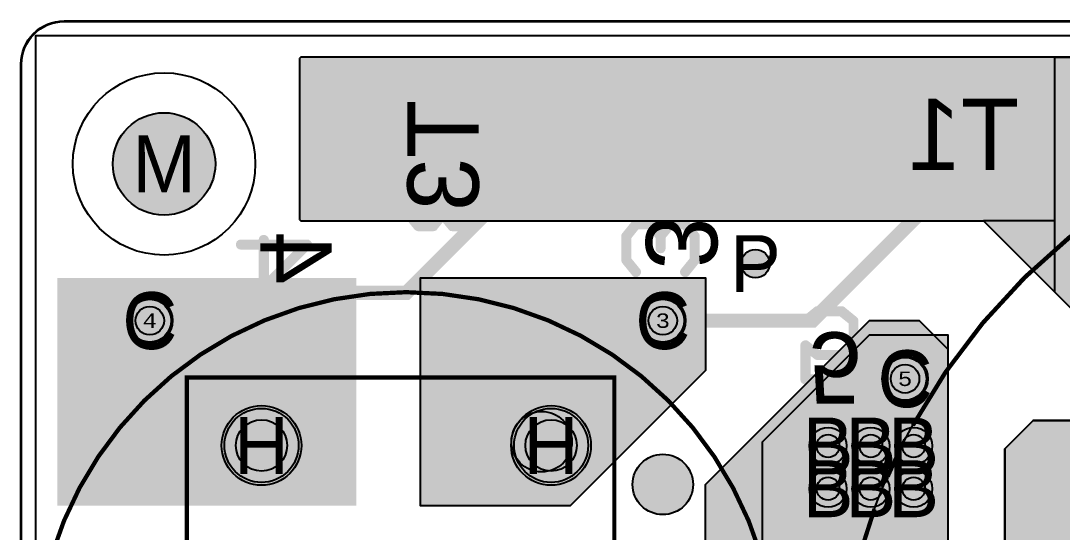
# Model space of a CAD drawing. Extents: x -18 to 179, y -60 to 172.
# Drawn here: x -0.03 to 36.51, y 152.07 to 170.03 of the extents above; entities that cross this region are included whole.
import ezdxf
from ezdxf.enums import TextEntityAlignment as Align

# ---------------------------------------------------------------- set-up
doc = ezdxf.new("R2010")
doc.units = 0
doc.header["$MEASUREMENT"] = 0
for name, color, linetype in [('ASSEMBLY_OUTLINES_BTM', 191, 'CONTINUOUS'), ('BOARD_OUTLINE', 10, 'CONTINUOUS'), ('DRILL_DRAWING', 21, 'CONTINUOUS'), ('GENERATED_SILKSCREEN_BTM', 255, 'CONTINUOUS'), ('MANUFACTURING_OUTLINES', 10, 'CONTINUOUS'), ('MOUNTING_HOLE_PADS_LAYER14', 150, 'CONTINUOUS'), ('MOUNTING_HOLE_PADS_LAYER15', 230, 'CONTINUOUS'), ('MOUNTING_HOLES_LAYER_BOT17', 42, 'CONTINUOUS'), ('MOUNTING_HOLES_LAYER_TOP', 42, 'CONTINUOUS'), ('PART_HOLES_LAYER_BOTTOM', 30, 'CONTINUOUS'), ('PART_HOLES_LAYER_TOP', 30, 'CONTINUOUS'), ('PART_PADS_LAYER_BOTTOM', 230, 'CONTINUOUS'), ('PART_PADS_LAYER_TOP', 150, 'CONTINUOUS'), ('PIN_NUMBERS_BTM', 8, 'CONTINUOUS'), ('PIN_NUMBERS_TOP', 8, 'CONTINUOUS'), ('PLACEMENT_OUTLINES_BTM', 222, 'CONTINUOUS'), ('PLANE_DATA_LAYER_BOTTOM', 230, 'CONTINUOUS'), ('PLANE_DATA_LAYER_TOP', 150, 'CONTINUOUS'), ('PLANE_SHAPES_LAYER_BOTTOM', 230, 'CONTINUOUS'), ('PLANE_SHAPES_LAYER_TOP', 150, 'CONTINUOUS'), ('ROUTE_BORDER', 151, 'CONTINUOUS'), ('SILKSCREEN_OUTLINES_BTM', 211, 'CONTINUOUS'), ('SILKSCREEN_REF_DES_BTM', 211, 'CONTINUOUS'), ('SOLDERMASK_PADS_BTM', 102, 'CONTINUOUS'), ('SOLDERMASK_PADS_TOP', 102, 'CONTINUOUS'), ('TRACES_LAYER_BOTTOM', 230, 'CONTINUOUS'), ('VIA_HOLES_LAYER_BOTTOM', 30, 'CONTINUOUS'), ('VIA_HOLES_LAYER_TOP', 30, 'CONTINUOUS'), ('VIA_PADS_LAYER_BOTTOM', 230, 'CONTINUOUS'), ('VIA_PADS_LAYER_TOP', 150, 'CONTINUOUS')]:
    doc.layers.add(name, color=color, linetype=linetype)
doc.styles.add('COURIER_NEW', font='COUR.TTF')
doc.styles.add('VERIBEST_GERBER_0', font='txt')

msp = doc.modelspace()

# ---------------------------------------------------------------- hatches: boundary and pattern name
at = {"layer": 'ASSEMBLY_OUTLINES_BTM'}
h = msp.add_hatch(color=256, dxfattribs=at)
edge = h.paths.add_edge_path()
edge.add_arc((18.25, 155.25), 1.06066, 0, 360)
at = {"layer": 'GENERATED_SILKSCREEN_BTM'}
h = msp.add_hatch(color=256, dxfattribs=at)
edge = h.paths.add_edge_path()
edge.add_arc((22.5, 153.75), 1.06066, 0, 360)
at = {"layer": 'MOUNTING_HOLES_LAYER_BOT17'}
h = msp.add_hatch(color=256, dxfattribs=at)
edge = h.paths.add_edge_path()
edge.add_arc((5, 165), 1.8, 0, 360)
h = msp.add_hatch(color=256, dxfattribs=at)
edge = h.paths.add_edge_path()
edge.add_arc((25.75, 161.5), 0.5, 0, 360)
h = msp.add_hatch(color=256, dxfattribs=at)
edge = h.paths.add_edge_path()
edge.add_arc((8.42, 155.12), 0.9, 0, 360)
h = msp.add_hatch(color=256, dxfattribs=at)
edge = h.paths.add_edge_path()
edge.add_arc((18.58, 155.12), 0.9, 0, 360)
at = {"layer": 'MOUNTING_HOLES_LAYER_TOP'}
h = msp.add_hatch(color=256, dxfattribs=at)
edge = h.paths.add_edge_path()
edge.add_arc((5, 165), 1.8, 0, 360)
h = msp.add_hatch(color=256, dxfattribs=at)
edge = h.paths.add_edge_path()
edge.add_arc((25.75, 161.5), 0.5, 0, 360)
h = msp.add_hatch(color=256, dxfattribs=at)
edge = h.paths.add_edge_path()
edge.add_arc((8.42, 155.12), 0.9, 0, 360)
h = msp.add_hatch(color=256, dxfattribs=at)
edge = h.paths.add_edge_path()
edge.add_arc((18.58, 155.12), 0.9, 0, 360)
at = {"layer": 'PART_HOLES_LAYER_BOTTOM'}
h = msp.add_hatch(color=256, dxfattribs=at)
edge = h.paths.add_edge_path()
edge.add_arc((4.5, 159.5), 0.5, 0, 360)
h = msp.add_hatch(color=256, dxfattribs=at)
edge = h.paths.add_edge_path()
edge.add_arc((22.5, 159.5), 0.5, 0, 360)
h = msp.add_hatch(color=256, dxfattribs=at)
edge = h.paths.add_edge_path()
edge.add_arc((31, 157.46), 0.5, 0, 360)
at = {"layer": 'PART_HOLES_LAYER_TOP'}
h = msp.add_hatch(color=256, dxfattribs=at)
edge = h.paths.add_edge_path()
edge.add_arc((4.5, 159.5), 0.5, 0, 360)
h = msp.add_hatch(color=256, dxfattribs=at)
edge = h.paths.add_edge_path()
edge.add_arc((22.5, 159.5), 0.5, 0, 360)
h = msp.add_hatch(color=256, dxfattribs=at)
edge = h.paths.add_edge_path()
edge.add_arc((31, 157.46), 0.5, 0, 360)
at = {"layer": 'PLANE_DATA_LAYER_BOTTOM'}
h = msp.add_hatch(color=256, dxfattribs=at)
h.paths.add_polyline_path([(32.5, 149.0762, -0.414213562), (32.4238, 149), (26.0762, 149, -0.414213562), (26, 149.0762), (26, 155.218437, -0.198909956), (26.022318, 155.272318), (29.727682, 158.977682, -0.198914779), (29.781564, 159), (32.4238, 159, -0.414213562), (32.5, 158.9238)], flags=0)
h.paths.add_polyline_path([(29.75, 157.46, -1), (32.25, 157.46, -1)], flags=0)
for points in [[(31, 157.46), (30.062235, 158.397765)], [(31, 157.46), (31.937765, 158.397765)], [(31, 157.46), (30.062235, 156.522235)], [(31, 157.46), (31.937765, 156.522235)]]:
    msp.add_hatch(color=256, dxfattribs=at).paths.add_polyline_path(points, is_closed=False, flags=0)
msp.add_hatch(color=256, dxfattribs=at).paths.add_polyline_path([(43, 155.9238, 0.414213562), (42.9238, 156), (35.53156, 155.999998, 0.198913366), (35.477678, 155.97768), (34.52232, 155.022322, 0.198909956), (34.500002, 154.968441), (34.500002, 154.96844), (34.5, 140.0762, 0.414213562), (34.5762, 140), (42.9238, 140, 0.414213562), (43, 140.0762)], flags=0)
at = {"layer": 'PLANE_DATA_LAYER_TOP'}
msp.add_hatch(color=256, dxfattribs=at).paths.add_polyline_path([(109.5, 168.6738, 0.414213562), (109.4238, 168.75), (63.3262, 168.75, 0.414213562), (63.25, 168.6738), (63.25, 164.500004), (63.249998, 164.499998), (62.250002, 163.500002, -0.207684346), (62.249996, 163.5), (57.000004, 163.5, -0.207684346), (56.999998, 163.500002), (56.000003, 164.499999), (56, 164.500004), (56, 168.6738, 0.414213562), (55.9238, 168.75), (45.8262, 168.75, 0.414213562), (45.75, 168.6738), (45.75, 164.500004), (45.749998, 164.499998), (44.750002, 163.500002, -0.207684346), (44.749996, 163.5), (40.500004, 163.5, -0.207684346), (40.499998, 163.500002), (39.500003, 164.499999), (39.5, 164.500004), (39.5, 168.6738, 0.414213562), (39.4238, 168.75), (9.8262, 168.75, 0.414213562), (9.75, 168.6738), (9.75, 163.0762, 0.414213562), (9.8262, 163), (33.749996, 163, -0.207684346), (33.750002, 162.999998), (38.977678, 157.77232, 0.198913366), (39.03156, 157.750002), (42.249996, 157.75, -0.207684346), (42.250002, 157.749998), (44.499997, 155.500001), (44.5, 155.499996), (44.5, 150.8262, 0.414213562), (44.5762, 150.75), (53.999996, 150.75, -0.207684346), (54.000002, 150.749998), (57.249997, 147.500001), (57.25, 147.499996), (57.25, 143.000004), (57.249998, 142.999998), (53.500002, 139.250002, -0.207684346), (53.499996, 139.25), (44.5762, 139.25, 0.414213562), (44.5, 139.1738), (44.5, 136.3262, 0.414213562), (44.5762, 136.25), (65.71844, 136.250002, 0.198913366), (65.772322, 136.27232), (66.72768, 137.227678, 0.198909956), (66.749998, 137.281559), (66.749998, 137.28156), (66.75, 160.249996), (66.750002, 160.250002), (69.249998, 162.749998, -0.207684346), (69.250004, 162.75), (109.4238, 162.75, 0.414213562), (109.5, 162.8262)], flags=0)
h = msp.add_hatch(color=256, dxfattribs=at)
h.paths.add_polyline_path([(11.75, 153.0762, -0.414213562), (11.6738, 153), (1.3262, 153, -0.414213562), (1.25, 153.0762), (1.25, 160.9238, -0.414213562), (1.3262, 161), (11.6738, 161, -0.414213562), (11.75, 160.9238)], flags=0)
h.paths.add_polyline_path([(3.25, 159.5, -1), (5.75, 159.5, -1)], flags=0)
h.paths.add_polyline_path([(6.62, 155.12, -1), (10.22, 155.12, -1)], flags=0)
h = msp.add_hatch(color=256, dxfattribs=at)
h.paths.add_polyline_path([(24, 157.781563, -0.198909956), (23.977682, 157.727682), (19.272318, 153.022318, -0.198913366), (19.218436, 153), (14.0762, 153, -0.414213562), (14, 153.0762), (14, 160.9238, -0.414213562), (14.0762, 161), (23.9238, 161, -0.414213562), (24, 160.9238)], flags=0)
h.paths.add_polyline_path([(16.78, 155.12, -1), (20.38, 155.12, -1)], flags=0)
h.paths.add_polyline_path([(21.25, 159.5, -1), (23.75, 159.5, -1)], flags=0)
for points in [[(4.5, 159.5), (3.562235, 160.437765)], [(4.5, 159.5), (5.437765, 160.437765)], [(22.5, 159.5), (21.562235, 160.437765)], [(22.5, 159.5), (23.437765, 160.437765)], [(4.5, 159.5), (3.562235, 158.562235)], [(4.5, 159.5), (5.437765, 158.562235)], [(22.5, 159.5), (21.562235, 158.562235)], [(22.5, 159.5), (23.437765, 158.562235)], [(31, 157.46), (30.062235, 158.397765)], [(31, 157.46), (31.937765, 158.397765)], [(31, 157.46), (30.062235, 156.522235)], [(31, 157.46), (31.937765, 156.522235)], [(8.42, 155.12), (8.42, 156.9962)], [(18.58, 155.12), (18.58, 156.9962)], [(8.42, 155.12), (6.5438, 155.12)], [(8.42, 155.12), (8.104235, 153.270562)], [(8.42, 155.12), (10.2962, 155.12)], [(18.58, 155.12), (16.7038, 155.12)], [(18.58, 155.12), (18.264235, 153.270562)], [(18.58, 155.12), (20.4562, 155.12)]]:
    msp.add_hatch(color=256, dxfattribs=at).paths.add_polyline_path(points, is_closed=False, flags=0)
h = msp.add_hatch(color=256, dxfattribs=at)
h.paths.add_polyline_path([(32.5, 158.468438), (32.499998, 149.03156), (32.499998, 149.031559, -0.198909956), (32.47768, 148.977678), (24.250002, 140.750002), (24.25, 140.749996), (24.249998, 134.53156), (24.249998, 134.531559, -0.198909956), (24.22768, 134.477678), (23.522322, 133.77232, -0.198913366), (23.46844, 133.750002), (19.03156, 133.750002, -0.198913366), (18.977678, 133.77232), (15.02232, 137.727678, -0.198909956), (15.000002, 137.781559), (15.000002, 140.968441, -0.198909956), (15.02232, 141.022322), (16.63, 142.630002), (20.95, 146.950001), (23.999998, 149.999998), (24, 150.000004), (24.000002, 153.71844), (24.000002, 153.718441, -0.198909956), (24.02232, 153.772322), (29.727678, 159.47768, -0.198914779), (29.78156, 159.499998), (31.46844, 159.499998, -0.198913366), (31.522322, 159.47768), (32.477682, 158.52232, -0.198909956), (32.5, 158.468439)], flags=0)
h.paths.add_polyline_path([(16.63, 139.88, -1), (20.53, 139.88, -1)], flags=0)
h.paths.add_polyline_path([(20.95, 135.5, -1), (24.05, 135.5, -1)], flags=0)
h.paths.add_polyline_path([(29.75, 157.46, -1), (32.25, 157.46, -1)], flags=0)
at = {"layer": 'PLANE_SHAPES_LAYER_BOTTOM'}
for points in [[(32.5, 149), (26, 149), (26, 155.25), (29.75, 159), (32.5, 159)], [(43, 140), (34.5, 140), (34.5, 155), (35.5, 156), (43, 156)]]:
    msp.add_hatch(color=256, dxfattribs=at).paths.add_polyline_path(points, flags=0)
at = {"layer": 'PLANE_SHAPES_LAYER_TOP'}
for points in [[(45.75, 157.75), (39, 157.75), (36.25, 160.5), (36.25, 168.75), (39.5, 168.75), (39.5, 163.5), (45.75, 163.5)], [(33.75, 163), (36.25, 160.5), (36.25, 163)], [(24, 157.75), (19.25, 153), (14, 153), (14, 161), (24, 161)], [(32.5, 149), (24, 140.5), (24, 153.75), (29.75, 159.5), (31.5, 159.5), (32.5, 158.5)]]:
    msp.add_hatch(color=256, dxfattribs=at).paths.add_polyline_path(points, flags=0)
at = {"layer": 'SILKSCREEN_OUTLINES_BTM'}
h = msp.add_hatch(color=256, dxfattribs=at)
edge = h.paths.add_edge_path()
edge.add_arc((22.5, 153.75), 1.06066, 0, 360)
at = {"layer": 'VIA_HOLES_LAYER_BOTTOM'}
h = msp.add_hatch(color=256, dxfattribs=at)
edge = h.paths.add_edge_path()
edge.add_arc((28.3, 155.1), 0.4, 0, 360)
h = msp.add_hatch(color=256, dxfattribs=at)
edge = h.paths.add_edge_path()
edge.add_arc((29.8, 155.1), 0.4, 0, 360)
h = msp.add_hatch(color=256, dxfattribs=at)
edge = h.paths.add_edge_path()
edge.add_arc((31.3, 155.1), 0.4, 0, 360)
h = msp.add_hatch(color=256, dxfattribs=at)
edge = h.paths.add_edge_path()
edge.add_arc((28.3, 153.6), 0.4, 0, 360)
h = msp.add_hatch(color=256, dxfattribs=at)
edge = h.paths.add_edge_path()
edge.add_arc((29.8, 153.6), 0.4, 0, 360)
h = msp.add_hatch(color=256, dxfattribs=at)
edge = h.paths.add_edge_path()
edge.add_arc((31.3, 153.6), 0.4, 0, 360)
at = {"layer": 'VIA_HOLES_LAYER_TOP'}
h = msp.add_hatch(color=256, dxfattribs=at)
edge = h.paths.add_edge_path()
edge.add_arc((28.3, 155.1), 0.4, 0, 360)
h = msp.add_hatch(color=256, dxfattribs=at)
edge = h.paths.add_edge_path()
edge.add_arc((29.8, 155.1), 0.4, 0, 360)
h = msp.add_hatch(color=256, dxfattribs=at)
edge = h.paths.add_edge_path()
edge.add_arc((31.3, 155.1), 0.4, 0, 360)
h = msp.add_hatch(color=256, dxfattribs=at)
edge = h.paths.add_edge_path()
edge.add_arc((28.3, 153.6), 0.4, 0, 360)
h = msp.add_hatch(color=256, dxfattribs=at)
edge = h.paths.add_edge_path()
edge.add_arc((29.8, 153.6), 0.4, 0, 360)
h = msp.add_hatch(color=256, dxfattribs=at)
edge = h.paths.add_edge_path()
edge.add_arc((31.3, 153.6), 0.4, 0, 360)

# ---------------------------------------------------------------- linework, layer by layer
at = {"layer": 'ASSEMBLY_OUTLINES_BTM'}
msp.add_lwpolyline([(5.8, 137.5), (5.8, 157.5), (20.8, 157.5), (20.8, 137.5)], close=True, dxfattribs=at)
for centre, radius in [((51, 145), 22.5), ((13.5, 147.5), 13), ((18.25, 155.25), 1.06066)]:
    msp.add_circle(centre, radius, dxfattribs=at)
at = {"layer": 'BOARD_OUTLINE'}
msp.add_lwpolyline([(0, 1.5), (0, 168.5, -0.414213562), (1.5, 170), (153.5, 170, -0.414213562), (155, 168.5), (155, 1.5, -0.414213562), (153.5, 0), (1.5, 0, -0.414213562)], format="xyb", close=True, dxfattribs=at)
at = {"layer": 'GENERATED_SILKSCREEN_BTM', "const_width": 0.25}
for points in [[(31.94125, 164.85), (31.96125, 164.845), (31.97375, 164.835), (31.97875, 164.8175), (31.98125, 164.7975), (31.97875, 164.78), (31.97375, 164.7625), (31.96125, 164.75), (31.94125, 164.7475), (30.96625, 164.7475), (30.94875, 164.75), (30.93375, 164.7625), (30.92625, 164.78), (30.92375, 164.7975), (30.92625, 164.8175), (30.93375, 164.835), (30.94875, 164.845), (30.96625, 164.85), (31.40625, 164.85), (31.40625, 167.1975), (31.40875, 167.215), (31.41625, 167.2275), (31.42875, 167.235), (31.44625, 167.2375), (31.45875, 167.24), (31.47125, 167.24), (31.48125, 167.235), (31.49125, 167.225), (31.97875, 166.54), (31.98375, 166.53), (31.98625, 166.5225), (31.98625, 166.505), (31.97875, 166.49), (31.96625, 166.4775), (31.95125, 166.4675), (31.93375, 166.4625), (31.92375, 166.4625), (31.91625, 166.465), (31.90375, 166.48), (31.50375, 167.04), (31.50375, 164.85), (31.94125, 164.85)], [(33.82125, 164.7975), (33.81875, 164.78), (33.80625, 164.765), (33.78875, 164.7575), (33.77125, 164.755), (33.75625, 164.7575), (33.73875, 164.765), (33.72625, 164.78), (33.72125, 164.7975), (33.72125, 167.145), (32.92875, 167.145), (32.91125, 167.15), (32.89625, 167.16), (32.88875, 167.1775), (32.88625, 167.195), (32.88875, 167.215), (32.89625, 167.2325), (32.91125, 167.245), (32.92875, 167.2475), (34.61625, 167.2475), (34.63375, 167.245), (34.64875, 167.2325), (34.65625, 167.215), (34.65875, 167.195), (34.65625, 167.1775), (34.64875, 167.16), (34.63375, 167.15), (34.61625, 167.145), (33.82125, 167.145), (33.82125, 164.7975)], [(15.98, 166.07), (15.9975, 166.0675), (16.0125, 166.055), (16.02, 166.0375), (16.0225, 166.02), (16.02, 166.0025), (16.0125, 165.9875), (15.9975, 165.975), (15.98, 165.97), (13.6325, 165.97), (13.6325, 165.1775), (13.6275, 165.16), (13.6175, 165.145), (13.6, 165.1375), (13.5825, 165.135), (13.5625, 165.1375), (13.545, 165.145), (13.5325, 165.16), (13.53, 165.1775), (13.53, 166.865), (13.5325, 166.8825), (13.545, 166.895), (13.5625, 166.905), (13.5825, 166.9075), (13.6, 166.905), (13.6175, 166.895), (13.6275, 166.8825), (13.6325, 166.865), (13.6325, 166.07), (15.98, 166.07)], [(16.02, 164.1075), (15.6775, 164.53), (15.665, 164.5425), (15.6575, 164.545), (15.65, 164.545), (15.6325, 164.5425), (15.615, 164.5325), (15.6025, 164.52), (15.5925, 164.505), (15.59, 164.4875), (15.595, 164.47), (15.9275, 164.0625), (15.9275, 163.255), (15.6125, 162.865), (15.1475, 162.865), (14.83, 163.25), (14.83, 163.665), (14.825, 163.685), (14.815, 163.6975), (14.7975, 163.705), (14.78, 163.7075), (14.7625, 163.705), (14.745, 163.6975), (14.735, 163.685), (14.73, 163.665), (14.73, 163.25), (14.4125, 162.865), (13.9475, 162.865), (13.6325, 163.255), (13.6325, 164.0625), (13.965, 164.47), (13.97, 164.4875), (13.9675, 164.505), (13.96, 164.52), (13.945, 164.5325), (13.93, 164.5425), (13.9125, 164.545), (13.9025, 164.545), (13.895, 164.5425), (13.8825, 164.53), (13.54, 164.1075), (13.5375, 164.1), (13.535, 164.0925), (13.5325, 164.09), (13.53, 164.08), (13.53, 163.2375), (13.5325, 163.225), (13.535, 163.22), (13.5375, 163.2125), (13.54, 163.205), (13.8825, 162.7825), (13.895, 162.775), (13.905, 162.7725), (13.9125, 162.7675), (13.9225, 162.765), (14.4375, 162.765), (14.445, 162.7675), (14.4625, 162.7725), (14.475, 162.775), (14.48, 162.7825), (14.78, 163.15), (15.08, 162.7825), (15.085, 162.78), (15.09, 162.775), (15.0925, 162.7725), (15.0975, 162.7725), (15.115, 162.7675), (15.1225, 162.765), (15.6375, 162.765), (15.65, 162.7675), (15.66, 162.7725), (15.67, 162.775), (15.6775, 162.7825), (16.02, 163.205), (16.025, 163.215), (16.0275, 163.2175), (16.0275, 163.225), (16.03, 163.2275), (16.03, 163.23), (16.03, 163.2375), (16.03, 164.08), (16.0275, 164.09), (16.025, 164.1), (16.02, 164.1075)], [(21.180928, 161.591729), (21.523428, 161.169229), (21.528428, 161.161729), (21.535928, 161.156729), (21.550928, 161.154229), (21.568428, 161.156729), (21.585928, 161.166729), (21.600928, 161.179229), (21.608428, 161.194229), (21.610928, 161.211729), (21.605928, 161.229229), (21.273428, 161.636729), (21.273428, 162.444229), (21.588428, 162.834229), (22.053428, 162.834229), (22.370928, 162.449229), (22.370928, 162.034229), (22.375928, 162.014229), (22.385928, 162.001729), (22.403428, 161.994229), (22.420928, 161.991729), (22.438428, 161.994229), (22.455928, 162.001729), (22.465928, 162.014229), (22.470928, 162.034229), (22.470928, 162.449229), (22.788428, 162.834229), (23.253428, 162.834229), (23.568428, 162.444229), (23.568428, 161.636729), (23.235928, 161.229229), (23.230928, 161.211729), (23.233428, 161.194229), (23.240928, 161.179229), (23.255928, 161.166729), (23.273428, 161.156729), (23.290928, 161.154229), (23.305928, 161.156729), (23.313428, 161.161729), (23.318428, 161.169229), (23.660928, 161.591729), (23.663428, 161.599229), (23.665928, 161.606729), (23.668428, 161.609229), (23.670928, 161.619229), (23.670928, 162.461729), (23.668428, 162.474229), (23.665928, 162.479229), (23.663428, 162.484229), (23.660928, 162.494229), (23.318428, 162.916729), (23.308428, 162.924229), (23.295928, 162.926729), (23.288428, 162.931729), (23.278428, 162.934229), (22.763428, 162.934229), (22.755928, 162.931729), (22.738428, 162.926729), (22.728428, 162.924229), (22.720928, 162.916729), (22.420928, 162.546729), (22.120928, 162.916729), (22.115928, 162.919229), (22.110928, 162.921729), (22.108428, 162.926729), (22.103428, 162.926729), (22.085928, 162.931729), (22.078428, 162.934229), (21.563428, 162.934229), (21.550928, 162.931729), (21.540928, 162.926729), (21.530928, 162.924229), (21.523428, 162.916729), (21.180928, 162.494229), (21.175928, 162.484229), (21.173428, 162.479229), (21.173428, 162.474229), (21.173428, 162.471729), (21.170928, 162.469229), (21.170928, 162.461729), (21.170928, 161.619229), (21.173428, 161.609229), (21.175928, 161.599229), (21.180928, 161.591729)], [(7.689521, 162.122209), (7.672021, 162.124709), (7.657021, 162.137209), (7.649521, 162.154709), (7.647021, 162.172209), (7.649521, 162.187209), (7.657021, 162.204709), (7.672021, 162.217209), (7.689521, 162.222209), (8.447021, 162.222209), (8.447021, 162.339709), (8.452021, 162.357209), (8.462021, 162.372209), (8.479521, 162.379709), (8.497021, 162.382209), (8.517021, 162.379709), (8.534521, 162.372209), (8.547021, 162.357209), (8.552021, 162.339709), (8.552021, 162.222209), (10.019521, 162.222209), (10.032021, 162.219709), (10.042021, 162.212209), (10.052021, 162.202209), (10.059521, 162.189709), (10.064521, 162.174709), (10.067021, 162.159709), (10.064521, 162.147209), (10.054521, 162.134709), (8.537021, 160.617209), (8.522021, 160.607209), (8.507021, 160.602209), (8.492021, 160.604709), (8.474521, 160.614709), (8.462021, 160.619709), (8.454521, 160.629709), (8.449521, 160.639709), (8.447021, 160.652209), (8.447021, 162.122209), (7.689521, 162.122209)], [(8.552021, 160.777209), (9.892021, 162.122209), (8.552021, 162.122209), (8.552021, 160.777209)], [(27.92625, 158.2425), (27.91625, 158.245), (27.90875, 158.2475), (27.89875, 158.2525), (27.55875, 158.5275), (27.55875, 157.485), (29.19125, 157.485), (29.20875, 157.48), (29.22375, 157.47), (29.23125, 157.4525), (29.23375, 157.435), (29.23125, 157.415), (29.22375, 157.3975), (29.20875, 157.3875), (29.19125, 157.3825), (27.50375, 157.3825), (27.48625, 157.3875), (27.47125, 157.4), (27.45875, 157.4125), (27.45375, 157.4325), (27.45375, 158.635), (27.45625, 158.6525), (27.46375, 158.6625), (27.47375, 158.6725), (27.49125, 158.6775), (27.50375, 158.6825), (27.51375, 158.685), (27.52625, 158.6825), (27.53625, 158.675), (27.94375, 158.3425), (28.75125, 158.3425), (29.14125, 158.66), (29.14125, 159.465), (28.75125, 159.7775), (27.94375, 159.7775), (27.53625, 159.445), (27.51875, 159.44), (27.50375, 159.44), (27.48875, 159.45), (27.47375, 159.4625), (27.46375, 159.48), (27.46125, 159.4975), (27.46375, 159.515), (27.47625, 159.5275), (27.89875, 159.8725), (27.90625, 159.8775), (27.91625, 159.8775), (27.92625, 159.8825), (28.76875, 159.8825), (28.77625, 159.8825), (28.77875, 159.88), (28.78125, 159.88), (28.78625, 159.8775), (28.79125, 159.8775), (28.80125, 159.8725), (29.22375, 159.5275), (29.23125, 159.52), (29.23375, 159.515), (29.23875, 159.5), (29.24125, 159.49), (29.24125, 158.635), (29.23875, 158.6225), (29.23375, 158.61), (29.23375, 158.605), (29.23125, 158.6), (29.22625, 158.5975), (29.22375, 158.5925), (28.80125, 158.2525), (28.78875, 158.2475), (28.77875, 158.245), (28.76875, 158.2425), (27.92625, 158.2425)]]:
    msp.add_lwpolyline(points, dxfattribs=at)
at = {"layer": 'GENERATED_SILKSCREEN_BTM', "const_width": 0.15}
for points in [[(73.500005, 145, -0.154151503), (69.418977, 132.077481, 0.00000355), (69.418972, 132.07749, 1.056511905), (31.274926, 155.824566, 0.000004138), (31.274914, 155.824566, -0.775982006), (73.500005, 145)], [(30.697047, 154.697417, 0.008237648), (30.388597, 154.023295, 0.000003932), (30.38859, 154.023304, -0.008237649), (30.697041, 154.697426, 0.00000373), (30.697047, 154.697417)], [(37.608834, 126.918893, 0.000003714), (37.60883, 126.918883, -0.33456476), (29.927341, 152.886271, 0.000003855), (29.927352, 152.886273, 0.334564793), (37.608834, 126.918893)]]:
    msp.add_lwpolyline(points, format="xyb", dxfattribs=at)
msp.add_lwpolyline([(0.5, 147.5, -1), (26.5, 147.5, -1)], format="xyb", close=True, dxfattribs=at)
msp.add_lwpolyline([(5.8, 137.5), (5.8, 157.5), (20.8, 157.5), (20.8, 137.5)], close=True, dxfattribs=at)
at = {"layer": 'GENERATED_SILKSCREEN_BTM'}
msp.add_circle((22.5, 153.75), 1.06066, dxfattribs=at)
at = {"layer": 'MANUFACTURING_OUTLINES'}
msp.add_lwpolyline([(155.0254, 1.5, -0.414213562), (153.5, -0.0254), (1.5, -0.0254, -0.414213562), (-0.0254, 1.5), (-0.0254, 168.5, -0.414213562), (1.5, 170.0254), (153.5, 170.0254, -0.414213562), (155.0254, 168.5)], format="xyb", close=True, dxfattribs=at)
at = {"layer": 'MOUNTING_HOLE_PADS_LAYER14'}
for centre, radius in [((5, 165), 3.2), ((8.42, 155.12), 1.3), ((18.58, 155.12), 1.3)]:
    msp.add_circle(centre, radius, dxfattribs=at)
at = {"layer": 'MOUNTING_HOLE_PADS_LAYER15'}
for centre, radius in [((5, 165), 3.2), ((8.42, 155.12), 1.3), ((18.58, 155.12), 1.3)]:
    msp.add_circle(centre, radius, dxfattribs=at)
at = {"layer": 'MOUNTING_HOLES_LAYER_BOT17'}
for centre, radius in [((5, 165), 1.8), ((25.75, 161.5), 0.5), ((8.42, 155.12), 0.9), ((18.58, 155.12), 0.9)]:
    msp.add_circle(centre, radius, dxfattribs=at)
at = {"layer": 'MOUNTING_HOLES_LAYER_TOP'}
for centre, radius in [((5, 165), 1.8), ((25.75, 161.5), 0.5), ((8.42, 155.12), 0.9), ((18.58, 155.12), 0.9)]:
    msp.add_circle(centre, radius, dxfattribs=at)
at = {"layer": 'PART_HOLES_LAYER_BOTTOM'}
for centre in [(4.5, 159.5), (22.5, 159.5), (31, 157.46)]:
    msp.add_circle(centre, 0.5, dxfattribs=at)
at = {"layer": 'PART_HOLES_LAYER_TOP'}
for centre in [(4.5, 159.5), (22.5, 159.5), (31, 157.46)]:
    msp.add_circle(centre, 0.5, dxfattribs=at)
at = {"layer": 'PART_PADS_LAYER_BOTTOM'}
for centre in [(4.5, 159.5), (22.5, 159.5), (31, 157.46)]:
    msp.add_circle(centre, 0.75, dxfattribs=at)
at = {"layer": 'PART_PADS_LAYER_TOP'}
for centre in [(4.5, 159.5), (22.5, 159.5), (31, 157.46)]:
    msp.add_circle(centre, 0.75, dxfattribs=at)
at = {"layer": 'PLACEMENT_OUTLINES_BTM'}
for centre, radius in [((51, 145), 22.5), ((13.5, 147.5), 13)]:
    msp.add_circle(centre, radius, dxfattribs=at)
at = {"layer": 'PLANE_DATA_LAYER_BOTTOM', "const_width": 0.5}
for points in [[(31, 157.46), (30.062235, 158.397765)], [(31, 157.46), (31.937765, 158.397765)], [(31, 157.46), (30.062235, 156.522235)], [(31, 157.46), (31.937765, 156.522235)]]:
    msp.add_lwpolyline(points, dxfattribs=at)
at = {"layer": 'PLANE_DATA_LAYER_BOTTOM'}
msp.add_lwpolyline([(43, 155.9238, 0.414213562), (42.9238, 156), (35.53156, 155.999998, 0.198913366), (35.477678, 155.97768), (34.52232, 155.022322, 0.198909956), (34.500002, 154.968441), (34.500002, 154.96844), (34.5, 140.0762, 0.414213562), (34.5762, 140), (42.9238, 140, 0.414213562), (43, 140.0762)], format="xyb", close=True, dxfattribs=at)
at = {"layer": 'PLANE_DATA_LAYER_TOP'}
msp.add_lwpolyline([(39.4238, 168.75), (9.8262, 168.75, 0.414213562), (9.75, 168.6738), (9.75, 163.0762, 0.414213562), (9.8262, 163), (33.749996, 163, -0.207684346), (33.750002, 162.999998), (38.977678, 157.77232, 0.198913366)], format="xyb", dxfattribs=at)
at = {"layer": 'PLANE_DATA_LAYER_TOP', "const_width": 0.5}
for points in [[(4.5, 159.5), (3.562235, 160.437765)], [(4.5, 159.5), (5.437765, 160.437765)], [(22.5, 159.5), (21.562235, 160.437765)], [(22.5, 159.5), (23.437765, 160.437765)], [(4.5, 159.5), (3.562235, 158.562235)], [(4.5, 159.5), (5.437765, 158.562235)], [(22.5, 159.5), (21.562235, 158.562235)], [(22.5, 159.5), (23.437765, 158.562235)], [(31, 157.46), (30.062235, 158.397765)], [(31, 157.46), (31.937765, 158.397765)], [(31, 157.46), (30.062235, 156.522235)], [(31, 157.46), (31.937765, 156.522235)], [(8.42, 155.12), (8.42, 156.9962)], [(18.58, 155.12), (18.58, 156.9962)], [(8.42, 155.12), (6.5438, 155.12)], [(8.42, 155.12), (8.104235, 153.270562)], [(8.42, 155.12), (10.2962, 155.12)], [(18.58, 155.12), (16.7038, 155.12)], [(18.58, 155.12), (18.264235, 153.270562)], [(18.58, 155.12), (20.4562, 155.12)]]:
    msp.add_lwpolyline(points, dxfattribs=at)
at = {"layer": 'PLANE_SHAPES_LAYER_BOTTOM'}
for points in [[(32.5, 149), (26, 149), (26, 155.25), (29.75, 159), (32.5, 159)], [(43, 140), (34.5, 140), (34.5, 155), (35.5, 156), (43, 156)]]:
    msp.add_lwpolyline(points, close=True, dxfattribs=at)
at = {"layer": 'PLANE_SHAPES_LAYER_TOP'}
for points in [[(45.75, 157.75), (39, 157.75), (36.25, 160.5), (36.25, 168.75), (39.5, 168.75), (39.5, 163.5), (45.75, 163.5)], [(33.75, 163), (36.25, 160.5), (36.25, 163)], [(24, 157.75), (19.25, 153), (14, 153), (14, 161), (24, 161)], [(32.5, 149), (24, 140.5), (24, 153.75), (29.75, 159.5), (31.5, 159.5), (32.5, 158.5)]]:
    msp.add_lwpolyline(points, close=True, dxfattribs=at)
for points in [[(9.75, 163), (36.25, 163), (9.75, 168.75), (36.25, 168.75)], [(1.25, 153), (11.75, 153), (1.25, 161), (11.75, 161)]]:
    msp.add_solid(points, dxfattribs=at)
at = {"layer": 'ROUTE_BORDER'}
msp.add_lwpolyline([(0.5, 0.64), (0.5, 169.51), (154.5, 169.51), (154.5, 0.64)], close=True, dxfattribs=at)
at = {"layer": 'SILKSCREEN_OUTLINES_BTM'}
msp.add_lwpolyline([(5.8, 137.5), (5.8, 157.5), (20.8, 157.5), (20.8, 137.5)], close=True, dxfattribs=at)
for centre, radius in [((51, 145), 22.5), ((13.5, 147.5), 13), ((22.5, 153.75), 1.06066)]:
    msp.add_circle(centre, radius, dxfattribs=at)
at = {"layer": 'SOLDERMASK_PADS_BTM'}
for centre, radius in [((4.5, 159.5), 0.8), ((22.5, 159.5), 0.8), ((31, 157.46), 0.8), ((8.42, 155.12), 1.4), ((18.58, 155.12), 1.4)]:
    msp.add_circle(centre, radius, dxfattribs=at)
at = {"layer": 'SOLDERMASK_PADS_TOP'}
for centre, radius in [((4.5, 159.5), 0.8), ((22.5, 159.5), 0.8), ((31, 157.46), 0.8), ((8.42, 155.12), 1.4), ((18.58, 155.12), 1.4)]:
    msp.add_circle(centre, radius, dxfattribs=at)
at = {"layer": 'TRACES_LAYER_BOTTOM'}
for points, const_width in [([(4.5, 159.5), (5.477226, 160.477226), (13.49964, 160.477226), (18.728811, 165.706397), (61.075636, 165.706397), (62.7, 167.330761), (62.7, 167.330763), (62.762829, 167.393592), (103.046118, 167.393592), (103.113182, 167.326528), (103.146445, 167.326528), (111.033023, 159.43995), (111.033023, 159.406687), (111.104919, 159.334791), (111.104919, 151.427628), (116.481777, 146.05077), (116.481777, 114.175169), (140.449004, 90.207942)], 0.5), ([(22.5, 159.5), (27.753064, 159.5), (33.231849, 164.978785), (61.336011, 164.978785), (63.033754, 166.676528), (102.877206, 166.676528), (110.383023, 159.170711), (110.383023, 151.230285), (115.831777, 145.781531), (115.831777, 113.90593), (139.799004, 89.938703), (139.799004, 75.908706), (147.038125, 68.669585), (147.038125, 68.646268), (149.237614, 66.446779), (149.237614, 56.478606), (149.206946, 56.447938), (149.206946, 25.653861), (148, 24.446915), (148, 23.4)], 0.5), ([(8.42, 155.12), (7.232767, 156.307233), (7.232767, 156.767233), (4.5, 159.5)], 1.5), ([(22.5, 159.5), (21.775215, 158.775215), (21.775215, 158.315215), (18.58, 155.12)], 1.5)]:
    msp.add_lwpolyline(points, dxfattribs=dict(at, const_width=const_width))
at = {"layer": 'VIA_HOLES_LAYER_BOTTOM'}
for centre in [(28.3, 155.1), (29.8, 155.1), (31.3, 155.1), (28.3, 153.6), (29.8, 153.6), (31.3, 153.6)]:
    msp.add_circle(centre, 0.4, dxfattribs=at)
at = {"layer": 'VIA_HOLES_LAYER_TOP'}
for centre in [(28.3, 155.1), (29.8, 155.1), (31.3, 155.1), (28.3, 153.6), (29.8, 153.6), (31.3, 153.6)]:
    msp.add_circle(centre, 0.4, dxfattribs=at)
at = {"layer": 'VIA_PADS_LAYER_BOTTOM'}
for centre in [(28.3, 155.1), (29.8, 155.1), (31.3, 155.1), (28.3, 153.6), (29.8, 153.6), (31.3, 153.6)]:
    msp.add_circle(centre, 0.65, dxfattribs=at)
at = {"layer": 'VIA_PADS_LAYER_TOP'}
for centre in [(28.3, 155.1), (29.8, 155.1), (31.3, 155.1), (28.3, 153.6), (29.8, 153.6), (31.3, 153.6)]:
    msp.add_circle(centre, 0.65, dxfattribs=at)

# ---------------------------------------------------------------- texts
at = {"layer": 'DRILL_DRAWING', "style": 'VERIBEST_GERBER_0'}
for s, p in [('M', (5, 165)), ('P', (25.75, 161.5)), ('C', (4.5, 159.5)), ('C', (22.5, 159.5)), ('C', (31, 157.46)), ('H', (8.42, 155.12)), ('H', (18.58, 155.12)), ('B', (28.3, 155.1)), ('B', (29.8, 155.1)), ('B', (31.3, 155.1)), ('B', (28.3, 153.6)), ('B', (29.8, 153.6)), ('B', (31.3, 153.6))]:
    msp.add_text(s, height=2, dxfattribs=at).set_placement(p, align=Align.MIDDLE_CENTER)
at = {"layer": 'PIN_NUMBERS_BTM', "style": 'COURIER_NEW'}
for s, p in [('4', (4.5, 159.5)), ('3', (22.5, 159.5)), ('5', (31, 157.46))]:
    msp.add_text(s, height=0.508, dxfattribs=at).set_placement(p, align=Align.MIDDLE_CENTER)
at = {"layer": 'PIN_NUMBERS_TOP', "style": 'COURIER_NEW'}
for s, p in [('4', (4.5, 159.5)), ('3', (22.5, 159.5)), ('5', (31, 157.46))]:
    msp.add_text(s, height=0.508, dxfattribs=at).set_placement(p, align=Align.MIDDLE_CENTER)
at = {"layer": 'SILKSCREEN_OUTLINES_BTM', "style": 'VERIBEST_GERBER_0', "text_generation_flag": 2}
for s, rotation, p in [('3', 270, (21.160928, 163.175479)), ('4', 270, (7.629521, 162.630959)), ('5', 180, (29.48, 159.84))]:
    msp.add_text(s, height=2.5, rotation=rotation, dxfattribs=at).set_placement(p, align=Align.BOTTOM_RIGHT)
at = {"layer": 'SILKSCREEN_REF_DES_BTM', "style": 'VERIBEST_GERBER_0', "text_generation_flag": 2}
msp.add_text('T3', height=2.5, rotation=90, dxfattribs=at).set_placement((13.54, 167.25), align=Align.TOP_LEFT)
msp.add_text('T1', height=2.5, dxfattribs=at).set_placement((35, 167.29), align=Align.TOP_LEFT)

doc.saveas('drawing.dxf')
